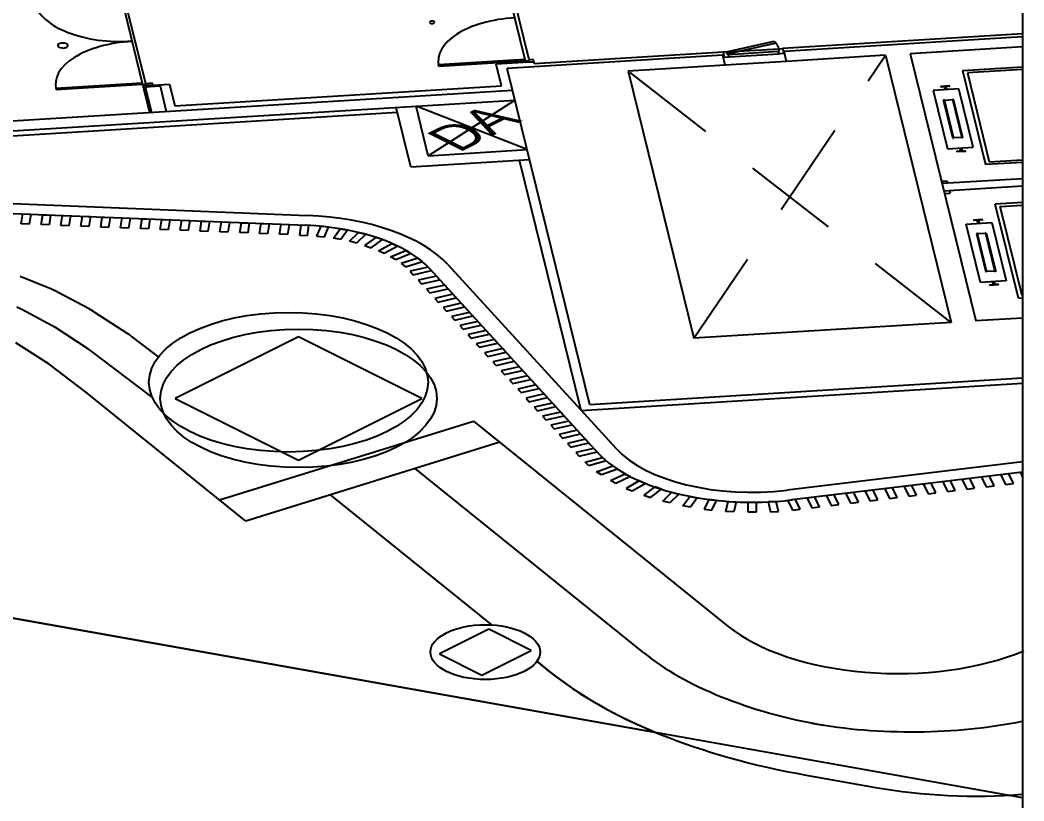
# Model space of a CAD drawing. Header units: millimetres. Extents: x 29838256 to 30236675, y -914750 to -833241.
# Drawn here: x 30051864 to 30061938, y -848947 to -841112 of the extents above; entities that cross this region are included whole.
import ezdxf
from ezdxf.enums import TextEntityAlignment as Align

# ---------------------------------------------------------------- set-up
doc = ezdxf.new("R2010")
doc.units = ezdxf.units.MM
doc.header["$LTSCALE"] = 600
doc.header["$MEASUREMENT"] = 0
doc.linetypes.add('HID', pattern=[2.6, 1.6, -1])
doc.linetypes.add('HIDDEN', pattern=[2, 1, -1])
doc.layers.add('e-plan', color=9, linetype='CONTINUOUS')
doc.layers.add('e-text-box', color=7, linetype='CONTINUOUS')
doc.styles.add('돋움', font='Dotum.TTF')

msp = doc.modelspace()

# ---------------------------------------------------------------- hatches: boundary and pattern name
at = {"layer": 'e-plan', "extrusion": (0, -0.866025, 0.5)}
h = msp.add_hatch(color=256, dxfattribs=at)
h.dxf.hatch_style = 1
h.paths.add_polyline_path([(30052301.2, -404186, 1), (30052285.5, -404284.7, 1)])

# ---------------------------------------------------------------- linework, layer by layer
for p, q in [((30056935.7, -841523.6, 18723.2), (30056722.4, -840655, 20227.7)), ((30056973, -841511.2, 18744.6), (30056764.6, -840662.5, 20214.7)), ((30052880.6, -840890.8, 19819.2), (30053093.9, -841759.5, 18314.7)), ((30052913.4, -840898.9, 19805.2), (30053121.8, -841747.7, 18335.1)), ((30061925.2, -841250, 19197), (30059514.8, -841398, 18940.7)), ((30061925.2, -841280.3, 19144.6), (30059532, -841427.2, 18890.2)), ((30058953.9, -841432.5, 18881), (30059480, -841400.2, 18937)), ((30059480, -841400.2, 18937), (30059514.8, -841398, 18940.7)), ((30059486.1, -841425, 18894), (30059480, -841400.2, 18937)), ((30059514.8, -841398, 18940.7), (30059527, -841447.7, 18854.7)), ((30061925.2, -841381, 18970.1), (30060797.3, -841450.3, 18850.2)), ((30058916.5, -841465, 18824.7), (30056752.4, -841597.8, 18594.6)), ((30058919.1, -841434.6, 18877.4), (30057023.1, -841551, 18675.7)), ((30058940.9, -841564.3, 18652.8), (30058916.5, -841465, 18824.7)), ((30058953.9, -841432.5, 18881), (30058919.1, -841434.6, 18877.4)), ((30058919.1, -841434.6, 18877.4), (30058931.3, -841484.2, 18791.4)), ((30058931.3, -841484.2, 18791.4), (30058966.1, -841482.1, 18795.1)), ((30058960, -841457.3, 18838.1), (30058953.9, -841432.5, 18881)), ((30058974.9, -841456.4, 18839.6), (30058960, -841457.3, 18838.1)), ((30058966.1, -841482.1, 18795.1), (30058981, -841481.2, 18796.7)), ((30058966.1, -841482.1, 18795.1), (30058966.1, -841482.1, 18795.1)), ((30058974.9, -841456.4, 18839.6), (30059471.2, -841425.9, 18892.4)), ((30058981, -841481.2, 18796.7), (30058974.9, -841456.4, 18839.6)), ((30058981, -841481.2, 18796.7), (30059477.3, -841450.7, 18849.4)), ((30059471.2, -841425.9, 18892.4), (30059486.1, -841425, 18894)), ((30059477.3, -841450.7, 18849.4), (30059471.2, -841425.9, 18892.4)), ((30059492.2, -841449.8, 18851), (30059477.3, -841450.7, 18849.4)), ((30059527, -841447.7, 18854.7), (30059492.2, -841449.8, 18851)), ((30059492.2, -841449.8, 18851), (30059492.2, -841449.8, 18851)), ((30059556.4, -841526.5, 18718.2), (30059532, -841427.2, 18890.2)), ((30060549.1, -841465.5, 18823.8), (30059556.4, -841526.5, 18718.2)), ((30060549.1, -841465.5, 18823.8), (30061207.3, -844145.8, 14181.3)), ((30060797.3, -841450.3, 18850.2), (30061455.5, -844130.6, 14207.7)), ((30056062.2, -841557.1, 18665.2), (30056930.8, -841503.8, 18757.6)), ((30056067.1, -841576.9, 18630.8), (30056062.2, -841557.1, 18665.2)), ((30056935.7, -841523.6, 18723.2), (30056067.1, -841576.9, 18630.8)), ((30057018.2, -841531.1, 18710.1), (30056641, -841554.3, 18670)), ((30056694.6, -841772.7, 18291.7), (30056641, -841554.3, 18670)), ((30057581.3, -844973.1, 12748.5), (30056752.4, -841597.8, 18594.6)), ((30056930.8, -841503.8, 18757.6), (30056935.7, -841523.6, 18723.2)), ((30056975.4, -841521.2, 18727.4), (30056935.7, -841523.6, 18723.2)), ((30056935.7, -841523.6, 18723.2), (30056938.8, -841536, 18701.7)), ((30056938.8, -841536, 18701.7), (30057018.2, -841531.1, 18710.1)), ((30057012.7, -841508.8, 18748.8), (30056973, -841511.2, 18744.6)), ((30056973, -841511.2, 18744.6), (30056975.4, -841521.2, 18727.4)), ((30057018.2, -841531.1, 18710.1), (30057012.7, -841508.8, 18748.8)), ((30057018.2, -841531.1, 18710.1), (30057023.1, -841551, 18675.7)), ((30057018.2, -841531.1, 18710.1), (30057018.2, -841531.1, 18710.1)), ((30057018.2, -841531.1, 18710.1), (30057018.2, -841531.1, 18710.1)), ((30058940.9, -841564.3, 18652.8), (30057968, -841624, 18549.3)), ((30059556.4, -841526.5, 18718.2), (30058940.9, -841564.3, 18652.8)), ((30059556.4, -841526.5, 18718.2), (30059556.4, -841526.5, 18718.2)), ((30061321.5, -841619.6, 18556.8), (30061925.2, -841582.6, 18621)), ((30057968, -841624, 18549.3), (30058626.3, -844304.3, 13906.9)), ((30061321.5, -841619.6, 18556.8), (30061553.1, -842562.7, 16923.4)), ((30061925.2, -841607.8, 18577.4), (30061371.3, -841641.8, 18518.5)), ((30061371.3, -841641.8, 18518.5), (30061590.7, -842535.2, 16971)), ((30053090.3, -841744.6, 18340.4), (30052222.2, -841797.9, 18248.1)), ((30053093.9, -841759.5, 18314.7), (30052225.3, -841812.8, 18222.3)), ((30053093.9, -841759.5, 18314.7), (30053090.3, -841744.6, 18340.4)), ((30053093.9, -841759.5, 18314.7), (30053124.2, -841757.6, 18317.9)), ((30053097, -841771.9, 18293.2), (30053093.9, -841759.5, 18314.7)), ((30053097, -841771.9, 18293.2), (30053365, -841755.4, 18321.7)), ((30053196.2, -841765.8, 18303.7), (30053097, -841771.9, 18293.2)), ((30053097, -841771.9, 18293.2), (30053162.8, -842039.9, 17828.9)), ((30053119.3, -841780.6, 18278.1), (30053268.2, -841771.4, 18293.9)), ((30053119.3, -841780.6, 18278.1), (30053182.6, -842038.7, 17831)), ((30053121.8, -841747.7, 18335.1), (30053190.8, -841743.4, 18342.4)), ((30053124.2, -841757.6, 18317.9), (30053121.8, -841747.7, 18335.1)), ((30053196.2, -841765.8, 18303.7), (30053190.8, -841743.4, 18342.4)), ((30053268.2, -841771.4, 18293.9), (30053331.6, -842029.5, 17846.9)), ((30053365, -841755.4, 18321.7), (30053418.6, -841973.8, 17943.4)), ((30053418.6, -841973.8, 17943.4), (30056694.6, -841772.7, 18291.7)), ((30061286, -841803.2, 18238.9), (30061027.9, -841819, 18211.5)), ((30061192.4, -841772.7, 18291.8), (30061104, -841778.1, 18282.4)), ((30061104.7, -841780.9, 18277.5), (30061104, -841778.1, 18282.4)), ((30061141.6, -841781.2, 18276.9), (30061107.3, -841782, 18275.6)), ((30061141.6, -841781.2, 18276.9), (30061145.2, -841782.7, 18274.5)), ((30061143.9, -841790.8, 18260.4), (30061146.7, -841789, 18263.6)), ((30061147.7, -841806.2, 18233.8), (30061143.9, -841790.8, 18260.4)), ((30061146.7, -841789, 18263.6), (30061145.2, -841782.7, 18274.5)), ((30061157.4, -841780.3, 18278.6), (30061154.6, -841782.1, 18275.5)), ((30061156.2, -841788.4, 18264.6), (30061154.6, -841782.1, 18275.5)), ((30061159.8, -841789.8, 18262.1), (30061156.2, -841788.4, 18264.6)), ((30061191, -841776.9, 18284.5), (30061157.4, -841780.3, 18278.6)), ((30061163.6, -841805.2, 18235.5), (30061159.8, -841789.8, 18262.1)), ((30061193, -841775.5, 18286.9), (30061192.4, -841772.7, 18291.8)), ((30061429.8, -842388.9, 17224.4), (30061286, -841803.2, 18238.9)), ((30044398.3, -842578, 16897), (30056806, -841816.2, 18216.3)), ((30061027.9, -841819, 18211.5), (30061171.7, -842404.7, 17197)), ((30061148.8, -841806.6, 18233), (30061147.7, -841806.2, 18233.8)), ((30061162.7, -841805.7, 18234.5), (30061148.8, -841806.6, 18233)), ((30061162.7, -841805.7, 18234.5), (30061163.6, -841805.2, 18235.5)), ((30044224, -842689.4, 16703.9), (30056830.4, -841915.5, 18044.4)), ((30055785.4, -842584.3, 16886.1), (30055639.2, -841988.6, 17917.7)), ((30055959.6, -842472.8, 17079.1), (30055837.7, -841976.5, 17938.8)), ((30061139.9, -841913.9, 18047.1), (30061131.9, -841914.4, 18046.2)), ((30061226.5, -842299.6, 17379.1), (30061131.9, -841914.4, 18046.2)), ((30061234.5, -842299.1, 17379.9), (30061139.9, -841913.9, 18047.1)), ((30061224.2, -841912.8, 18049.1), (30061140.9, -841917.9, 18040.2)), ((30061231.2, -841908.3, 18056.8), (30061223.3, -841908.8, 18056)), ((30061317.9, -842294, 17388.8), (30061223.3, -841908.8, 18056)), ((30061325.8, -842293.5, 17389.7), (30061231.2, -841908.3, 18056.8)), ((30055651.4, -842038.3, 17831.7), (30045810.7, -842642.4, 16785.3)), ((30061234.5, -842299.1, 17379.9), (30061226.5, -842299.6, 17379.1)), ((30061316.9, -842290, 17395.7), (30061233.5, -842295.1, 17386.8)), ((30061325.8, -842293.5, 17389.7), (30061317.9, -842294, 17388.8)), ((30061171.7, -842404.7, 17197), (30061429.8, -842388.9, 17224.4)), ((30061295.1, -842402.2, 17201.4), (30061294.2, -842402.8, 17200.4)), ((30061294.2, -842402.8, 17200.4), (30061298, -842418.2, 17173.8)), ((30061308.9, -842401.4, 17202.9), (30061295.1, -842402.2, 17201.4)), ((30061308.9, -842401.4, 17202.9), (30061310.1, -842401.8, 17202.1)), ((30061310.1, -842401.8, 17202.1), (30061313.8, -842417.2, 17175.5)), ((30055959.6, -842472.8, 17079.1), (30056952.3, -842411.9, 17184.7)), ((30061264.7, -842432.5, 17149), (30061265.4, -842435.3, 17144.1)), ((30061353.7, -842429.9, 17153.5), (30061265.4, -842435.3, 17144.1)), ((30061300.3, -842427.7, 17157.3), (30061266.7, -842431.1, 17151.4)), ((30061298, -842418.2, 17173.8), (30061301.6, -842419.6, 17171.3)), ((30061300.3, -842427.7, 17157.3), (30061303.1, -842425.9, 17160.4)), ((30061301.6, -842419.6, 17171.3), (30061303.1, -842425.9, 17160.4)), ((30061313.8, -842417.2, 17175.5), (30061311, -842419, 17172.3)), ((30061311, -842419, 17172.3), (30061312.6, -842425.3, 17161.4)), ((30061316.2, -842426.7, 17159), (30061312.6, -842425.3, 17161.4)), ((30061350.4, -842426, 17160.3), (30061316.2, -842426.7, 17159)), ((30061353, -842427, 17158.4), (30061353.7, -842429.9, 17153.5)), ((30055785.4, -842584.3, 16886.1), (30056976.7, -842511.1, 17012.7)), ((30057494.2, -845028.8, 12652), (30056877.4, -842517.2, 17002.2)), ((30061925.2, -842539.9, 16963), (30061553.1, -842562.7, 16923.4)), ((30061590.7, -842535.2, 16971), (30061925.2, -842514.7, 17006.6)), ((30061925.2, -842703.6, 16679.3), (30061117.2, -842753.2, 16593.4)), ((30045879.3, -842715, 16659.7), (30054746.5, -843071.6, 16042)), ((30061111.1, -842728.4, 16636.4), (30061166, -842725, 16642.2)), ((30061925.2, -842779.2, 16548.4), (30061135.5, -842827.7, 16464.5)), ((30061166, -842725, 16642.2), (30061172.1, -842749.9, 16599.3)), ((30045863.3, -842814.7, 16487), (30054730.5, -843171.3, 15869.3)), ((30061141.6, -842852.5, 16421.5), (30061196.5, -842849.1, 16427.3)), ((30061190.4, -842824.3, 16470.3), (30061196.5, -842849.1, 16427.3)), ((30061925.2, -842942.9, 16264.8), (30061650.6, -842959.8, 16235.6)), ((30061882.2, -843902.9, 14602.2), (30061650.6, -842959.8, 16235.6)), ((30061700.4, -842981.9, 16197.3), (30061925.2, -842968.1, 16221.2)), ((30061919.8, -843875.4, 14649.8), (30061700.4, -842981.9, 16197.3)), ((30051875.5, -843156.8, 15894.4), (30051891.5, -843057.1, 16067.1)), ((30051891.5, -843057.1, 16067.1), (30051971.3, -843060.3, 16061.5)), ((30051971.3, -843060.3, 16061.5), (30051955.2, -843160, 15888.8)), ((30052074.9, -843164.8, 15880.5), (30052090.9, -843065.1, 16053.2)), ((30052090.9, -843065.1, 16053.2), (30052170.6, -843068.3, 16047.6)), ((30052170.6, -843068.3, 16047.6), (30052154.6, -843168, 15874.9)), ((30052274.2, -843172.9, 15866.6), (30052290.3, -843073.2, 16039.3)), ((30052290.3, -843073.2, 16039.3), (30052370, -843076.4, 16033.7)), ((30052370, -843076.4, 16033.7), (30052354, -843176.1, 15861)), ((30052473.6, -843180.9, 15852.7), (30052489.7, -843081.2, 16025.4)), ((30052489.7, -843081.2, 16025.4), (30052569.4, -843084.4, 16019.8)), ((30052569.4, -843084.4, 16019.8), (30052553.4, -843184.1, 15847.2)), ((30052673, -843188.9, 15838.8), (30052689.1, -843089.2, 16011.5)), ((30052689.1, -843089.2, 16011.5), (30052768.8, -843092.4, 16005.9)), ((30052768.8, -843092.4, 16005.9), (30052752.8, -843192.1, 15833.3)), ((30052872.4, -843196.9, 15824.9), (30052888.4, -843097.2, 15997.6)), ((30052888.4, -843097.2, 15997.6), (30052968.2, -843100.4, 15992.1)), ((30052968.2, -843100.4, 15992.1), (30052952.2, -843200.1, 15819.4)), ((30053071.8, -843204.9, 15811), (30053087.8, -843105.2, 15983.7)), ((30053087.8, -843105.2, 15983.7), (30053167.6, -843108.4, 15978.2)), ((30053167.6, -843108.4, 15978.2), (30053151.6, -843208.1, 15805.5)), ((30053271.2, -843212.9, 15797.2), (30053287.2, -843113.3, 15969.8)), ((30053287.2, -843113.3, 15969.8), (30053367, -843116.5, 15964.3)), ((30061521.5, -843112.8, 15970.6), (30061433.1, -843118.3, 15961.2)), ((30061522.1, -843115.6, 15965.7), (30061521.5, -843112.8, 15970.6)), ((30051955.2, -843160, 15888.8), (30051875.5, -843156.8, 15894.4)), ((30052154.6, -843168, 15874.9), (30052074.9, -843164.8, 15880.5)), ((30052354, -843176.1, 15861), (30052274.2, -843172.9, 15866.6)), ((30052553.4, -843184.1, 15847.2), (30052473.6, -843180.9, 15852.7)), ((30052752.8, -843192.1, 15833.3), (30052673, -843188.9, 15838.8)), ((30052952.2, -843200.1, 15819.4), (30052872.4, -843196.9, 15824.9)), ((30053151.6, -843208.1, 15805.5), (30053071.8, -843204.9, 15811)), ((30053350.9, -843216.2, 15791.6), (30053271.2, -843212.9, 15797.2)), ((30053367, -843116.5, 15964.3), (30053350.9, -843216.2, 15791.6)), ((30053470.6, -843221, 15783.3), (30053486.6, -843121.3, 15955.9)), ((30053486.6, -843121.3, 15955.9), (30053566.4, -843124.5, 15950.4)), ((30053566.4, -843124.5, 15950.4), (30053550.3, -843224.2, 15777.7)), ((30053670, -843229, 15769.4), (30053686, -843129.3, 15942.1)), ((30053686, -843129.3, 15942.1), (30053765.8, -843132.5, 15936.5)), ((30053765.8, -843132.5, 15936.5), (30053749.7, -843232.2, 15763.8)), ((30053869.4, -843237, 15755.5), (30053885.4, -843137.3, 15928.2)), ((30053885.4, -843137.3, 15928.2), (30053965.1, -843140.5, 15922.6)), ((30053965.1, -843140.5, 15922.6), (30053949.1, -843240.2, 15749.9)), ((30054068.7, -843245, 15741.6), (30054084.8, -843145.3, 15914.3)), ((30054084.8, -843145.3, 15914.3), (30054164.5, -843148.5, 15908.7)), ((30054164.5, -843148.5, 15908.7), (30054148.5, -843248.2, 15736)), ((30054268.1, -843253, 15727.7), (30054284.2, -843153.3, 15900.4)), ((30054284.2, -843153.3, 15900.4), (30054363.9, -843156.6, 15894.8)), ((30054363.9, -843156.6, 15894.8), (30054347.9, -843256.2, 15722.2)), ((30054467.5, -843261.1, 15713.8), (30054483.6, -843161.4, 15886.5)), ((30054483.6, -843161.4, 15886.5), (30054563.3, -843164.6, 15880.9)), ((30054563.3, -843164.6, 15880.9), (30054547.3, -843264.3, 15708.3)), ((30054682.9, -843169.5, 15872.4), (30054667.9, -843269.2, 15699.7)), ((30054762.7, -843172.5, 15867.2), (30054682.9, -843169.5, 15872.4)), ((30054747.7, -843272.2, 15694.5), (30054762.7, -843172.5, 15867.2)), ((30054881.6, -843181, 15852.5), (30054840.2, -843278.8, 15683)), ((30054959.9, -843189.3, 15838.2), (30054881.6, -843181, 15852.5)), ((30054918.5, -843287.1, 15668.7), (30054959.9, -843189.3, 15838.2)), ((30055008.4, -843299.8, 15646.7), (30055075.5, -843205.6, 15809.9)), ((30055075.5, -843205.6, 15809.9), (30055150.8, -843219, 15786.7)), ((30061357, -843159.2, 15890.2), (30061615.1, -843143.4, 15917.7)), ((30061500.8, -843744.9, 14875.8), (30061357, -843159.2, 15890.2)), ((30061433.8, -843121.1, 15956.3), (30061433.1, -843118.3, 15961.2)), ((30061470.7, -843121.4, 15955.7), (30061436.4, -843122.2, 15954.4)), ((30061470.7, -843121.4, 15955.7), (30061474.3, -843122.8, 15953.3)), ((30061473, -843130.9, 15939.2), (30061475.8, -843129.1, 15942.4)), ((30061476.8, -843146.3, 15912.6), (30061473, -843130.9, 15939.2)), ((30061475.8, -843129.1, 15942.4), (30061474.3, -843122.8, 15953.3)), ((30061477.9, -843146.7, 15911.8), (30061476.8, -843146.3, 15912.6)), ((30061491.8, -843145.9, 15913.3), (30061477.9, -843146.7, 15911.8)), ((30061486.5, -843120.4, 15957.4), (30061483.7, -843122.2, 15954.3)), ((30061485.3, -843128.5, 15943.4), (30061483.7, -843122.2, 15954.3)), ((30061488.9, -843130, 15940.9), (30061485.3, -843128.5, 15943.4)), ((30061520.1, -843117, 15963.3), (30061486.5, -843120.4, 15957.4)), ((30061492.7, -843145.3, 15914.3), (30061488.9, -843130, 15940.9)), ((30061491.8, -843145.9, 15913.3), (30061492.7, -843145.3, 15914.3)), ((30061615.1, -843143.4, 15917.7), (30061758.9, -843729.1, 14903.2)), ((30053550.3, -843224.2, 15777.7), (30053470.6, -843221, 15783.3)), ((30053749.7, -843232.2, 15763.8), (30053670, -843229, 15769.4)), ((30053949.1, -843240.2, 15749.9), (30053869.4, -843237, 15755.5)), ((30054148.5, -843248.2, 15736), (30054068.7, -843245, 15741.6)), ((30054347.9, -843256.2, 15722.2), (30054268.1, -843253, 15727.7)), ((30054547.3, -843264.3, 15708.3), (30054467.5, -843261.1, 15713.8)), ((30054667.9, -843269.2, 15699.7), (30054747.7, -843272.2, 15694.5)), ((30054840.2, -843278.8, 15683), (30054918.5, -843287.1, 15668.7)), ((30055083.8, -843313.2, 15623.5), (30055008.4, -843299.8, 15646.7)), ((30055150.8, -843219, 15786.7), (30055083.8, -843313.2, 15623.5)), ((30055169.5, -843331.8, 15591.3), (30055261, -843242.8, 15745.4)), ((30055332.2, -843261.1, 15713.7), (30055240.7, -843350.1, 15559.6)), ((30055261, -843242.8, 15745.4), (30055332.2, -843261.1, 15713.7)), ((30055435.1, -843292.1, 15660), (30055320.7, -843374.2, 15517.9)), ((30055500.7, -843315, 15620.4), (30055435.1, -843292.1, 15660)), ((30061469, -843254.1, 15725.9), (30061461, -843254.6, 15725)), ((30061461, -843254.6, 15725), (30061555.6, -843639.8, 15057.9)), ((30061469, -843254.1, 15725.9), (30061563.6, -843639.3, 15058.7)), ((30061553.3, -843253, 15727.8), (30061470, -843258.1, 15719)), ((30061560.3, -843248.5, 15735.6), (30061552.4, -843249, 15734.7)), ((30061552.4, -843249, 15734.7), (30061647, -843634.2, 15067.6)), ((30061560.3, -843248.5, 15735.6), (30061654.9, -843633.7, 15068.4)), ((30055240.7, -843350.1, 15559.6), (30055169.5, -843331.8, 15591.3)), ((30055320.7, -843374.2, 15517.9), (30055386.4, -843397, 15478.3)), ((30055386.4, -843397, 15478.3), (30055500.7, -843315, 15620.4)), ((30055459.3, -843426.3, 15427.7), (30055594.5, -843352.5, 15555.4)), ((30055653.4, -843379.6, 15508.6), (30055518.3, -843453.3, 15380.9)), ((30055594.5, -843352.5, 15555.4), (30055653.4, -843379.6, 15508.6)), ((30055518.3, -843453.3, 15380.9), (30055459.3, -843426.3, 15427.7)), ((30055582.8, -843487.1, 15322.4), (30055736.4, -843423, 15433.4)), ((30055634.1, -843517.8, 15269.2), (30055582.8, -843487.1, 15322.4)), ((30055787.6, -843453.7, 15380.2), (30055634.1, -843517.8, 15269.2)), ((30055858.3, -843502.3, 15296.1), (30055689, -843555.6, 15203.7)), ((30055736.4, -843423, 15433.4), (30055787.6, -843453.7, 15380.2)), ((30055900.9, -843536.1, 15237.4), (30055858.3, -843502.3, 15296.1)), ((30055689, -843555.6, 15203.7), (30055731.7, -843589.4, 15145.1)), ((30055731.7, -843589.4, 15145.1), (30055900.9, -843536.1, 15237.4)), ((30055959, -843590, 15144), (30055777.1, -843631.6, 15072)), ((30055992.3, -843626.4, 15081), (30055959, -843590, 15144)), ((30055974.7, -843607.2, 15114.3), (30057662.8, -845453.8, 11915.8)), ((30056156.6, -843565.6, 15186.3), (30057844.7, -845412.3, 11987.8)), ((30052146.1, -843799.4, 14781.5), (30051863.9, -843685.6, 14978.4)), ((30055777.1, -843631.6, 15072), (30055810.3, -843668, 15009)), ((30055810.3, -843668, 15009), (30055992.3, -843626.4, 15081)), ((30056042.2, -843681, 14986.5), (30055860.2, -843722.6, 14914.5)), ((30055893.5, -843758.9, 14851.4), (30056075.4, -843717.4, 14923.5)), ((30056075.4, -843717.4, 14923.5), (30056042.2, -843681, 14986.5)), ((30061563.6, -843639.3, 15058.7), (30061555.6, -843639.8, 15057.9)), ((30061646, -843630.2, 15074.5), (30061562.6, -843635.3, 15065.6)), ((30061654.9, -843633.7, 15068.4), (30061647, -843634.2, 15067.6)), ((30055860.2, -843722.6, 14914.5), (30055893.5, -843758.9, 14851.4)), ((30056125.3, -843771.9, 14828.9), (30055943.4, -843813.5, 14756.9)), ((30055943.4, -843813.5, 14756.9), (30055976.6, -843849.9, 14693.9)), ((30055976.6, -843849.9, 14693.9), (30056158.6, -843808.3, 14765.9)), ((30056158.6, -843808.3, 14765.9), (30056125.3, -843771.9, 14828.9)), ((30061758.9, -843729.1, 14903.2), (30061500.8, -843744.9, 14875.8)), ((30061593.8, -843772.6, 14827.7), (30061594.5, -843775.4, 14822.9)), ((30061682.8, -843770, 14832.3), (30061594.5, -843775.4, 14822.9)), ((30061629.4, -843767.8, 14836), (30061595.8, -843771.3, 14830.1)), ((30061624.2, -843742.4, 14880.2), (30061623.3, -843742.9, 14879.2)), ((30061623.3, -843742.9, 14879.2), (30061627.1, -843758.3, 14852.5)), ((30061638.1, -843741.5, 14881.6), (30061624.2, -843742.4, 14880.2)), ((30061627.1, -843758.3, 14852.5), (30061630.7, -843759.7, 14850.1)), ((30061629.4, -843767.8, 14836), (30061632.2, -843766, 14839.2)), ((30061630.7, -843759.7, 14850.1), (30061632.2, -843766, 14839.2)), ((30061638.1, -843741.5, 14881.6), (30061639.2, -843742, 14880.9)), ((30061639.2, -843742, 14880.9), (30061642.9, -843757.3, 14854.2)), ((30061642.9, -843757.3, 14854.2), (30061640.1, -843759.2, 14851.1)), ((30061640.1, -843759.2, 14851.1), (30061641.7, -843765.5, 14840.2)), ((30061645.3, -843766.9, 14837.7), (30061641.7, -843765.5, 14840.2)), ((30061679.5, -843766.1, 14839), (30061645.3, -843766.9, 14837.7)), ((30061682.1, -843767.2, 14837.1), (30061682.8, -843770, 14832.3)), ((30052550.2, -844006.9, 14422.1), (30052246.1, -843845.6, 14701.3)), ((30056208.5, -843862.9, 14671.4), (30056026.5, -843904.5, 14599.4)), ((30056026.5, -843904.5, 14599.4), (30056059.8, -843940.9, 14536.3)), ((30056059.8, -843940.9, 14536.3), (30056241.7, -843899.3, 14608.4)), ((30056241.7, -843899.3, 14608.4), (30056208.5, -843862.9, 14671.4)), ((30061882.2, -843902.9, 14602.2), (30061925.2, -843900.2, 14606.7)), ((30061925.2, -843875, 14650.4), (30061919.8, -843875.4, 14649.8)), ((30052186.4, -844178.4, 14124.9), (30051882.3, -844017.2, 14404.2)), ((30056291.6, -843953.9, 14513.8), (30056109.7, -843995.5, 14441.8)), ((30056109.7, -843995.5, 14441.8), (30056143, -844031.8, 14378.8)), ((30056143, -844031.8, 14378.8), (30056324.9, -843990.3, 14450.8)), ((30056324.9, -843990.3, 14450.8), (30056291.6, -843953.9, 14513.8)), ((30052946.8, -844260.4, 13982.9), (30052615.1, -844044.9, 14356.1)), ((30056374.8, -844044.8, 14356.3), (30056192.8, -844086.4, 14284.2)), ((30056192.8, -844086.4, 14284.2), (30056226.1, -844122.8, 14221.2)), ((30056226.1, -844122.8, 14221.2), (30056408, -844081.2, 14293.2)), ((30056408, -844081.2, 14293.2), (30056374.8, -844044.8, 14356.3)), ((30061925.2, -844101.8, 14257.7), (30061455.5, -844130.6, 14207.7)), ((30052550.5, -844412.9, 13718.7), (30052218.8, -844197.4, 14091.9)), ((30056457.9, -844135.8, 14198.7), (30056276, -844177.4, 14126.7)), ((30056276, -844177.4, 14126.7), (30056309.3, -844213.8, 14063.7)), ((30056309.3, -844213.8, 14063.7), (30056491.2, -844172.2, 14135.7)), ((30056491.2, -844172.2, 14135.7), (30056457.9, -844135.8, 14198.7)), ((30061207.3, -844145.8, 14181.3), (30058626.3, -844304.3, 13906.9)), ((30053253.8, -844490.6, 13584.3), (30052988.9, -844289.9, 13931.8)), ((30056541.1, -844226.8, 14041.2), (30056359.2, -844268.4, 13969.1)), ((30056359.2, -844268.4, 13969.1), (30056392.4, -844304.7, 13906.1)), ((30056392.4, -844304.7, 13906.1), (30056574.3, -844263.2, 13978.1)), ((30056624.2, -844317.7, 13883.6), (30056442.3, -844359.3, 13811.6)), ((30056574.3, -844263.2, 13978.1), (30056541.1, -844226.8, 14041.2)), ((30056657.5, -844354.1, 13820.6), (30056624.2, -844317.7, 13883.6)), ((30052154.2, -844565.4, 13454.6), (30051822.5, -844349.9, 13827.8)), ((30056442.3, -844359.3, 13811.6), (30056475.6, -844395.7, 13748.6)), ((30056475.6, -844395.7, 13748.6), (30056657.5, -844354.1, 13820.6)), ((30056707.4, -844408.7, 13726), (30056525.5, -844450.3, 13654)), ((30056740.7, -844445.1, 13663), (30056707.4, -844408.7, 13726)), ((30053189.7, -844895.9, 12882.2), (30052571.5, -844427.7, 13693.2)), ((30056525.5, -844450.3, 13654), (30056558.7, -844486.7, 13591)), ((30056558.7, -844486.7, 13591), (30056740.7, -844445.1, 13663)), ((30056790.6, -844499.7, 13568.5), (30056608.6, -844541.2, 13496.5)), ((30056823.8, -844536.1, 13505.5), (30056790.6, -844499.7, 13568.5)), ((30052519.3, -844841.9, 12975.7), (30052154.2, -844565.4, 13454.6)), ((30056608.6, -844541.2, 13496.5), (30056641.9, -844577.6, 13433.4)), ((30056641.9, -844577.6, 13433.4), (30056823.8, -844536.1, 13505.5)), ((30056873.7, -844590.6, 13410.9), (30056691.8, -844632.2, 13338.9)), ((30056907, -844627, 13347.9), (30056873.7, -844590.6, 13410.9)), ((30056691.8, -844632.2, 13338.9), (30056725, -844668.6, 13275.9)), ((30056725, -844668.6, 13275.9), (30056907, -844627, 13347.9)), ((30056956.9, -844681.6, 13253.4), (30056774.9, -844723.2, 13181.4)), ((30056774.9, -844723.2, 13181.4), (30056808.2, -844759.6, 13118.3)), ((30056808.2, -844759.6, 13118.3), (30056990.1, -844718, 13190.3)), ((30056990.1, -844718, 13190.3), (30056956.9, -844681.6, 13253.4)), ((30061925.2, -844706.4, 13210.5), (30057581.3, -844973.1, 12748.5)), ((30057040, -844772.6, 13095.8), (30056858.1, -844814.1, 13023.8)), ((30056858.1, -844814.1, 13023.8), (30056891.4, -844850.5, 12960.8)), ((30056891.4, -844850.5, 12960.8), (30057073.3, -844809, 13032.8)), ((30057073.3, -844809, 13032.8), (30057040, -844772.6, 13095.8)), ((30057494.2, -845028.8, 12652), (30061925.2, -844756.8, 13123.2)), ((30054128.8, -846139.3, 10728.6), (30052519.3, -844841.9, 12975.7)), ((30057123.2, -844863.5, 12938.3), (30056941.2, -844905.1, 12866.2)), ((30056941.2, -844905.1, 12866.2), (30056974.5, -844941.5, 12803.2)), ((30056974.5, -844941.5, 12803.2), (30057156.4, -844899.9, 12875.2)), ((30057156.4, -844899.9, 12875.2), (30057123.2, -844863.5, 12938.3)), ((30057206.3, -844954.5, 12780.7), (30057024.4, -844996.1, 12708.7)), ((30057024.4, -844996.1, 12708.7), (30057057.7, -845032.5, 12645.7)), ((30057057.7, -845032.5, 12645.7), (30057239.6, -844990.9, 12717.7)), ((30057239.6, -844990.9, 12717.7), (30057206.3, -844954.5, 12780.7)), ((30057289.5, -845045.5, 12623.1), (30057107.6, -845087, 12551.1)), ((30057107.6, -845087, 12551.1), (30057140.8, -845123.4, 12488.1)), ((30057140.8, -845123.4, 12488.1), (30057322.7, -845081.8, 12560.1)), ((30057322.7, -845081.8, 12560.1), (30057289.5, -845045.5, 12623.1)), ((30053865.2, -845926.8, 11096.6), (30056415, -845136, 12466.4)), ((30056415, -845136, 12466.4), (30058970.3, -847195.7, 8898.8)), ((30057372.6, -845136.4, 12465.6), (30057190.7, -845178, 12393.6)), ((30057190.7, -845178, 12393.6), (30057224, -845214.4, 12330.6)), ((30057224, -845214.4, 12330.6), (30057405.9, -845172.8, 12402.6)), ((30057455.8, -845227.4, 12308), (30057273.9, -845269, 12236)), ((30057405.9, -845172.8, 12402.6), (30057372.6, -845136.4, 12465.6)), ((30057489.1, -845263.8, 12245), (30057455.8, -845227.4, 12308)), ((30057273.9, -845269, 12236), (30057307.1, -845305.4, 12173)), ((30057307.1, -845305.4, 12173), (30057489.1, -845263.8, 12245)), ((30057538.9, -845318.4, 12150.5), (30057357, -845359.9, 12078.5)), ((30057572.2, -845354.7, 12087.5), (30057538.9, -845318.4, 12150.5)), ((30056678.6, -845348.5, 12098.3), (30054128.8, -846139.3, 10728.6)), ((30056678.6, -845348.5, 12098.3), (30054128.8, -846139.3, 10728.6)), ((30057357, -845359.9, 12078.5), (30057390.3, -845396.3, 12015.4)), ((30057390.3, -845396.3, 12015.4), (30057572.2, -845354.7, 12087.5)), ((30057622.1, -845409.3, 11992.9), (30057440.2, -845450.9, 11920.9)), ((30057655.4, -845445.7, 11929.9), (30057622.1, -845409.3, 11992.9)), ((30057440.2, -845450.9, 11920.9), (30057473.4, -845487.3, 11857.9)), ((30057473.4, -845487.3, 11857.9), (30057655.4, -845445.7, 11929.9)), ((30057533.3, -845548.8, 11751.3), (30057707.7, -845499.8, 11836.2)), ((30057707.7, -845499.8, 11836.2), (30057746.9, -845534.7, 11775.8)), ((30058122.7, -847461.2, 8439), (30055828.7, -845612.1, 11641.8)), ((30057572.6, -845583.7, 11690.9), (30057533.3, -845548.8, 11751.3)), ((30057746.9, -845534.7, 11775.8), (30057572.6, -845583.7, 11690.9)), ((30057650.2, -845644.1, 11586.2), (30057811.9, -845585.2, 11688.3)), ((30057859, -845617.5, 11632.3), (30057697.4, -845676.5, 11530.2)), ((30057811.9, -845585.2, 11688.3), (30057859, -845617.5, 11632.3)), ((30061925.2, -845544.8, 11758.3), (30059560.7, -845829.7, 11264.8)), ((30057697.4, -845676.5, 11530.2), (30057650.2, -845644.1, 11586.2)), ((30057788.7, -845731.9, 11434.2), (30057935.4, -845663.9, 11552)), ((30057843.1, -845761.2, 11383.4), (30057788.7, -845731.9, 11434.2)), ((30057989.8, -845693.2, 11501.2), (30057843.1, -845761.2, 11383.4)), ((30057935.4, -845663.9, 11552), (30057989.8, -845693.2, 11501.2)), ((30061925.2, -845647.7, 11580.1), (30059607.5, -845926.9, 11096.4)), ((30061396.6, -845711.4, 11469.8), (30061318.8, -845720.7, 11453.5)), ((30061318.8, -845720.7, 11453.5), (30061365.7, -845818, 11285.1)), ((30061443.5, -845808.6, 11301.3), (30061396.6, -845711.4, 11469.8)), ((30061591.1, -845687.9, 11510.3), (30061513.3, -845697.3, 11494.1)), ((30061513.3, -845697.3, 11494.1), (30061560.2, -845794.5, 11325.7)), ((30061637.9, -845785.2, 11341.9), (30061591.1, -845687.9, 11510.3)), ((30061785.5, -845664.5, 11550.9), (30061707.8, -845673.9, 11534.7)), ((30061707.8, -845673.9, 11534.7), (30061754.6, -845771.1, 11366.3)), ((30061832.4, -845761.7, 11382.5), (30061785.5, -845664.5, 11550.9)), ((30061925.2, -845647.7, 11580.1), (30061902.2, -845650.4, 11575.3)), ((30061902.2, -845650.4, 11575.3), (30061925.2, -845698.1, 11492.7)), ((30058076.6, -845734.8, 11429.2), (30057946.9, -845811, 11297.3)), ((30057946.9, -845811, 11297.3), (30058007.8, -845836.9, 11252.4)), ((30058007.8, -845836.9, 11252.4), (30058137.5, -845760.7, 11384.3)), ((30058137.5, -845760.7, 11384.3), (30058076.6, -845734.8, 11429.2)), ((30058233.4, -845796.9, 11321.6), (30058122.5, -845880.2, 11177.4)), ((30058189.1, -845902.3, 11139), (30058300, -845819.1, 11283.2)), ((30058300, -845819.1, 11283.2), (30058233.4, -845796.9, 11321.6)), ((30060424.3, -845828.5, 11266.9), (30060346.5, -845837.9, 11250.6)), ((30060471.1, -845925.7, 11098.4), (30060424.3, -845828.5, 11266.9)), ((30060618.7, -845805.1, 11307.4), (30060541, -845814.5, 11291.2)), ((30060541, -845814.5, 11291.2), (30060587.8, -845911.7, 11122.8)), ((30060665.6, -845902.3, 11139), (30060618.7, -845805.1, 11307.4)), ((30060813.2, -845781.7, 11348), (30060735.4, -845791, 11331.8)), ((30060735.4, -845791, 11331.8), (30060782.3, -845888.3, 11163.4)), ((30060860.1, -845878.9, 11179.6), (30060813.2, -845781.7, 11348)), ((30061007.7, -845758.2, 11388.6), (30060929.9, -845767.6, 11372.4)), ((30060929.9, -845767.6, 11372.4), (30060976.7, -845864.8, 11204)), ((30061054.5, -845855.5, 11220.2), (30061007.7, -845758.2, 11388.6)), ((30061202.1, -845734.8, 11429.2), (30061124.4, -845744.2, 11412.9)), ((30061124.4, -845744.2, 11412.9), (30061171.2, -845841.4, 11244.5)), ((30061171.2, -845841.4, 11244.5), (30061249, -845832, 11260.8)), ((30061249, -845832, 11260.8), (30061202.1, -845734.8, 11429.2)), ((30061365.7, -845818, 11285.1), (30061443.5, -845808.6, 11301.3)), ((30061560.2, -845794.5, 11325.7), (30061637.9, -845785.2, 11341.9)), ((30061754.6, -845771.1, 11366.3), (30061832.4, -845761.7, 11382.5)), ((30054978.7, -845875.7, 11185.2), (30054128.8, -846139.3, 10728.6)), ((30056597.5, -847180.5, 8925.2), (30054978.7, -845875.7, 11185.2)), ((30058122.5, -845880.2, 11177.4), (30058189.1, -845902.3, 11139)), ((30058313.2, -845938.6, 11076.2), (30058403.8, -845849.4, 11230.7)), ((30058475.1, -845867.5, 11199.3), (30058384.5, -845956.7, 11044.8)), ((30058403.8, -845849.4, 11230.7), (30058475.1, -845867.5, 11199.3)), ((30058516.3, -845985.4, 10995.1), (30058585.2, -845891.5, 11157.7)), ((30058585.2, -845891.5, 11157.7), (30058660.4, -845905.3, 11133.8)), ((30058660.4, -845905.3, 11133.8), (30058591.4, -845999.2, 10971.2)), ((30058775.4, -845922.7, 11103.8), (30058728.9, -846020, 10935.3)), ((30058853.2, -845932, 11087.7), (30058775.4, -845922.7, 11103.8)), ((30058806.7, -846029.3, 10919.2), (30058853.2, -845932, 11087.7)), ((30059646.4, -845922.2, 11104.5), (30059568.6, -845931.6, 11088.3)), ((30059568.6, -845931.6, 11088.3), (30059615.5, -846028.8, 10919.9)), ((30059693.3, -846019.5, 10936.1), (30059646.4, -845922.2, 11104.5)), ((30059840.9, -845898.8, 11145.1), (30059763.1, -845908.2, 11128.9)), ((30059763.1, -845908.2, 11128.9), (30059809.9, -846005.4, 10960.5)), ((30059887.7, -845996, 10976.7), (30059840.9, -845898.8, 11145.1)), ((30060035.3, -845875.4, 11185.7), (30059957.6, -845884.7, 11169.5)), ((30059957.6, -845884.7, 11169.5), (30060004.4, -845982, 11001)), ((30060082.2, -845972.6, 11017.3), (30060035.3, -845875.4, 11185.7)), ((30060229.8, -845851.9, 11226.3), (30060152, -845861.3, 11210)), ((30060152, -845861.3, 11210), (30060198.9, -845958.5, 11041.6)), ((30060276.7, -845949.2, 11057.9), (30060229.8, -845851.9, 11226.3)), ((30060346.5, -845837.9, 11250.6), (30060393.3, -845935.1, 11082.2)), ((30060393.3, -845935.1, 11082.2), (30060471.1, -845925.7, 11098.4)), ((30060587.8, -845911.7, 11122.8), (30060665.6, -845902.3, 11139)), ((30060782.3, -845888.3, 11163.4), (30060860.1, -845878.9, 11179.6)), ((30060976.7, -845864.8, 11204), (30061054.5, -845855.5, 11220.2)), ((30058384.5, -845956.7, 11044.8), (30058313.2, -845938.6, 11076.2)), ((30058591.4, -845999.2, 10971.2), (30058516.3, -845985.4, 10995.1)), ((30058728.9, -846020, 10935.3), (30058806.7, -846029.3, 10919.2)), ((30058948.2, -846041.8, 10897.4), (30058971.5, -845942.5, 11069.5)), ((30058971.5, -845942.5, 11069.5), (30059051, -845947.1, 11061.4)), ((30059051, -845947.1, 11061.4), (30059027.7, -846046.5, 10889.4)), ((30059171.1, -846050.6, 10882.2), (30059170.9, -845950.6, 11055.4)), ((30059170.9, -845950.6, 11055.4), (30059251, -845950.6, 11055.5)), ((30059251, -845950.6, 11055.5), (30059251.2, -846050.6, 10882.2)), ((30059450.4, -845942.2, 11069.9), (30059370.9, -845947, 11061.7)), ((30059370.9, -845947, 11061.7), (30059394.6, -846046.3, 10889.7)), ((30059474, -846041.5, 10897.9), (30059450.4, -845942.2, 11069.9)), ((30059615.5, -846028.8, 10919.9), (30059693.3, -846019.5, 10936.1)), ((30059809.9, -846005.4, 10960.5), (30059887.7, -845996, 10976.7)), ((30060004.4, -845982, 11001), (30060082.2, -845972.6, 11017.3)), ((30060198.9, -845958.5, 11041.6), (30060276.7, -845949.2, 11057.9)), ((30059027.7, -846046.5, 10889.4), (30058948.2, -846041.8, 10897.4)), ((30059251.2, -846050.6, 10882.2), (30059171.1, -846050.6, 10882.2)), ((30059394.6, -846046.3, 10889.7), (30059474, -846041.5, 10897.9)), ((30047352.1, -846323.1, 10410.2), (30058247.2, -848260.9, 7053.8)), ((30057051, -847546, 8292.1), (30057180.5, -847650.4, 8111.3)), ((30057180.5, -847650.4, 8111.3), (30057051, -847546, 8292.1)), ((30059806.9, -848166.7, 7216.9), (30059924.3, -848187.6, 7180.8)), ((30059754.1, -848688.1, 6313.9), (30060447.6, -848811.5, 6100.2))]:
    msp.add_line(p, q, dxfattribs=at)
at = {"layer": 'e-plan', "linetype": 'HIDDEN', "extrusion": (0, -0.866025, 0.5)}
for p, q in [((30058953.9, -841432.5, 18881), (30059433, -841325.5, 19066.3)), ((30059450.1, -841343.6, 19034.9), (30058972.7, -841450.1, 18850.4)), ((30059433, -841325.5, 19066.3), (30059450.1, -841343.6, 19034.9)), ((30058972.7, -841450.1, 18850.4), (30058953.9, -841432.5, 18881))]:
    msp.add_line(p, q, dxfattribs=at)
at = {"layer": 'e-plan', "linetype": 'HID', "extrusion": (0, -0.866025, 0.5)}
for p, q in [((30058626.3, -844304.3, 13906.9), (30060549.1, -841465.5, 18823.8)), ((30061207.3, -844145.8, 14181.3), (30057968, -841624, 18549.3))]:
    msp.add_line(p, q, dxfattribs=at)
at = {"layer": 'e-plan', "ltscale": 0.5, "extrusion": (0, -0.866025, 0.5)}
for p, q in [((30056952.3, -842411.9, 17184.7), (30055837.7, -841976.5, 17938.8)), ((30055959.6, -842472.8, 17079.1), (30056830.4, -841915.5, 18044.4)), ((30054658.7, -844288.8, 13933.8), (30053421, -844907.6, 12862)), ((30055896.3, -844907.6, 12862), (30054658.7, -844288.8, 13933.8)), ((30053421, -844907.6, 12862), (30054658.7, -845526.4, 11790.1)), ((30054658.7, -845526.4, 11790.1), (30055896.3, -844907.6, 12862)), ((30056568.2, -847223.7, 8850.3), (30056073.1, -847471.3, 8421.5)), ((30056992.5, -847435.9, 8482.8), (30056568.2, -847223.7, 8850.3)), ((30056497.5, -847683.4, 8054), (30056992.5, -847435.9, 8482.8)), ((30056073.1, -847471.3, 8421.5), (30056497.5, -847683.4, 8054))]:
    msp.add_line(p, q, dxfattribs=at)
at = {"layer": 'e-plan', "ltscale": 0.7, "extrusion": (0, -0.866025, 0.5)}
msp.add_line((30061925.2, -848915.1, 5920.8), (30047818.8, -846406.1, 10266.5), dxfattribs=at)
at = {"layer": 'e-plan', "extrusion": (0, -0.866025, 0.5)}
for centre, radius in [((30054557.5, -410991.9, 738142.4), 1400.2), ((30056532.8, -416407, 738142.4), 550.1)]:
    msp.add_circle(centre, radius, dxfattribs=at)
at = {"layer": 'e-plan', "ltscale": 0.5, "extrusion": (0, -0.866025, 0.5)}
for centre, radius in [((30054658.7, -411315, 738142.4), 1387.7), ((30056532.8, -416407, 738142.4), 550.1)]:
    msp.add_circle(centre, radius, dxfattribs=at)
at = {"layer": 'e-plan', "extrusion": (0, -0.866025, 0.5)}
for centre, radius, start, end in [((30052880.6, -403281.5, 738142.4), 875.1, 186.99999, 276.99999), ((30056935.7, -404547.1, 738142.4), 875.1, 96.99999, 186.99999), ((30055997.9, -403768.7, 738142.4), 25, 178, 358), ((30055997.9, -403768.7, 738142.4), 25, 358, 178), ((30053093.9, -405018.8, 738142.4), 875.1, 96.99999, 186.99999), ((30052293.4, -404235.4, 738142.4), 50, 80.95689, 260.95689), ((30052293.4, -404235.4, 738142.4), 50, 260.95689, 80.95689), ((30061107.2, -405061.3, 738142.4), 2.5, 186.99999, 273.59066), ((30061190.6, -405051.1, 738142.4), 2.5, 280.40933, 6.99999), ((30061267.2, -406364.5, 738142.4), 2.5, 100.40933, 186.99999), ((30061350.6, -406354.2, 738142.4), 2.5, 6.99999, 93.59066), ((30054610.2, -409337.9, 738142.4), 1700.3, 24.56381, 85.40132), ((30054610.2, -409337.9, 738142.4), 1500.2, 24.56381, 85.40132), ((30061436.3, -407741.7, 738142.4), 2.5, 186.99999, 273.59066), ((30061519.7, -407731.4, 738142.4), 2.5, 280.40933, 6.99999), ((30051518.5, -409877.3, 738142.4), 1000.2, 43.32005, 51.13487), ((30061596.3, -409044.8, 738142.4), 2.5, 100.40933, 186.99999), ((30061679.7, -409034.6, 738142.4), 2.5, 6.99999, 93.59066), ((30051518.5, -409877.3, 738142.4), 500.1, 43.32005, 51.13487), ((30051822.5, -410199.7, 738142.4), 1000.2, 37.58247, 43.32005), ((30051822.5, -410199.7, 738142.4), 500.1, 37.58247, 43.32005), ((30052154.2, -410630.7, 738142.4), 1000.2, 33.4306, 37.58247), ((30052154.2, -410630.7, 738142.4), 500.1, 33.4306, 37.58247), ((30059209.2, -411700.7, 738142.4), 1500.2, 204.56381, 283.54783), ((30059209.2, -411700.7, 738142.4), 1700.3, 204.56381, 283.54783), ((30060670.2, -414836.8, 738142.4), 2000.3, 211.81192, 309.33525), ((30061097.5, -414576.9, 738142.4), 3500.6, 211.81192, 250.41858), ((30061430.1, -414164.5, 738142.4), 5000.8, 211.81192, 250.41858), ((30061430.1, -414164.5, 738142.4), 5000.8, 211.81192, 230.47125), ((30060812.5, -415006.3, 738142.4), 3000.5, 250.41859, 291.7678), ((30061453.2, -416295.8, 738142.4), 3000.5, 250.41858, 279.0516)]:
    msp.add_arc(centre, radius, start, end, dxfattribs=at)
at = {"layer": 'e-plan', "linetype": 'HIDDEN', "extrusion": (0, -0.866025, 0.5)}
msp.add_arc((30059053.2, -404352.6, 738142.4), 430.1, 6.99999, 22.63593, dxfattribs=at)
at = {"layer": 'e-text-box'}
msp.add_lwpolyline([(30033396.7, -836130.4), (30061925.2, -836130.4), (30061925.2, -875275.1), (30033396.7, -875275.1)], close=True, dxfattribs=at)

# ---------------------------------------------------------------- texts
at = {"layer": 'e-plan', "lineweight": 0, "extrusion": (0, -0.866025, 0.5), "style": '돋움'}
msp.add_text('DA', height=500.08, rotation=45.18745, dxfattribs=at).set_placement((30056410.8, -405890.2, 738142.4), align=Align.MIDDLE_CENTER)

doc.saveas('drawing.dxf')
